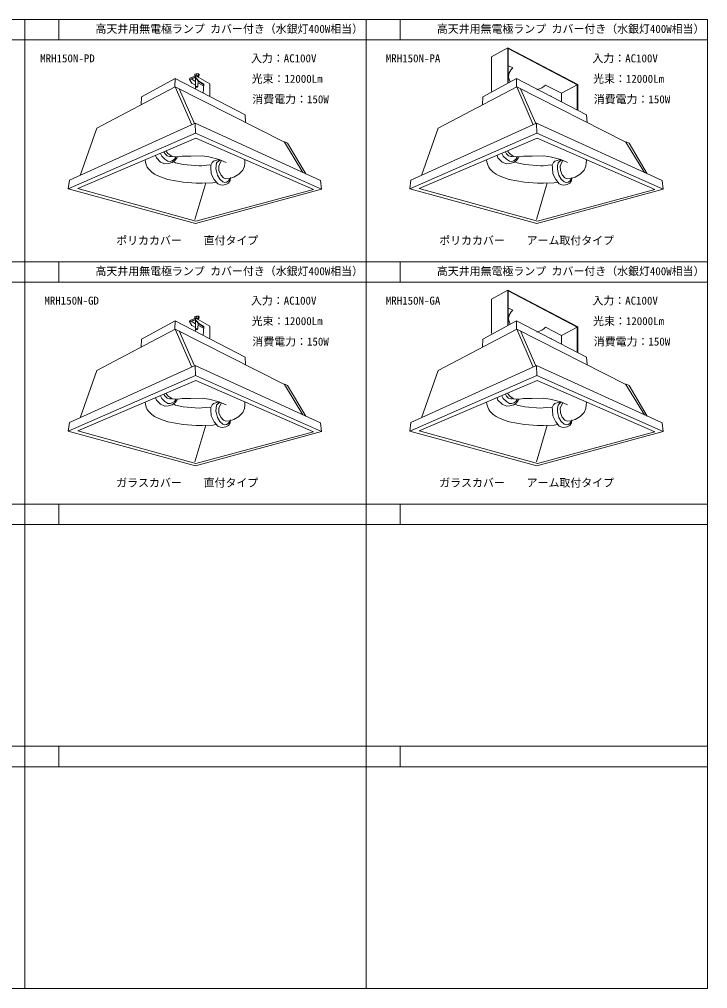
# Model space of a CAD drawing. Units: millimetres, scale not verified. Extents: x -1348 to 1152, y -2025 to -250.
# Drawn here: x -108 to 1152, y -2025 to -250 of the extents above; entities that cross this region are included whole.
import ezdxf
from ezdxf.enums import TextEntityAlignment as Align

# ---------------------------------------------------------------- set-up
doc = ezdxf.new("R2010")
doc.units = ezdxf.units.MM
doc.header["$LTSCALE"] = 7
doc.layers.add('0-0_絵', color=7, linetype='Continuous', lineweight=18)
doc.layers.add('0-2_枠', color=7, linetype='Continuous', lineweight=18)
doc.layers.add('0-1_文字', color=7, linetype='Continuous')
doc.styles.add('ＭＳ ゴシック', font='')
doc.styles.get('ＭＳ ゴシック').set_extended_font_data('MS Gothic')

msp = doc.modelspace()

# ---------------------------------------------------------------- linework, layer by layer
at = {"layer": '0-0_絵', "lineweight": 20}
for p, q in [((756.506, -318.378), (756.506, -381.52)), ((786.506, -302.043), (786.506, -366.547)), ((884.486, -385.054), (914.486, -368.72)), ((914.486, -368.72), (914.486, -416.267)), ((884.486, -385.054), (884.486, -400.637)), ((756.506, -762.128), (756.506, -825.27)), ((786.506, -745.793), (786.506, -810.297)), ((884.486, -828.804), (914.486, -812.47)), ((914.486, -812.47), (914.486, -860.017)), ((884.486, -828.804), (884.486, -844.387))]:
    msp.add_line(p, q, dxfattribs=at)
at = {"layer": '0-0_絵'}
for p, q in [((786.506, -334.007), (795.278, -338.577)), ((216.245, -349.48), (216.069, -352.936)), ((218.267, -352.931), (220.744, -353.927)), ((219.388, -353.446), (219.283, -355.149)), ((220.772, -353.606), (219.283, -355.149)), ((219.806, -349.682), (219.777, -353.538)), ((177.422, -357.882), (176.96, -373.428)), ((203.493, -359.616), (214.427, -355.618)), ((204.156, -357.245), (203.71, -359.537)), ((206.759, -358.735), (214.68, -363.27)), ((214.595, -377.249), (214.307, -370.266)), ((214.342, -355.995), (214.705, -356.408)), ((214.648, -373.056), (214.675, -363.45)), ((214.675, -363.45), (214.852, -357.275)), ((219.194, -362.144), (214.705, -356.408)), ((218.997, -372.869), (219.194, -362.144)), ((219.126, -365.816), (229.331, -371.659)), ((219.283, -355.149), (219.315, -355.735)), ((220.615, -363.68), (229.437, -368.904)), ((229.556, -368.442), (228.692, -384.593)), ((740.591, -391.547), (802.422, -357.882)), ((802.422, -357.882), (801.96, -373.428)), ((802.422, -357.882), (930.401, -424.558)), ((855.359, -369.88), (884.486, -385.054)), ((177.526, -373.131), (208.006, -442.728)), ((184.449, -376.633), (212.808, -440.549)), ((239.871, -390.418), (240.586, -389.986)), ((802.526, -373.131), (833.006, -442.728)), ((809.449, -376.633), (837.808, -440.549)), ((864.871, -390.418), (865.586, -389.986)), ((115.591, -391.547), (115.011, -405.992)), ((740.591, -391.547), (740.011, -405.992)), ((305.401, -424.558), (306.278, -438.275)), ((930.401, -424.558), (931.278, -438.275)), ((3.455, -535.554), (33.802, -448.681)), ((214.616, -458.373), (445.551, -560.484)), ((628.455, -535.554), (658.802, -448.681)), ((839.616, -458.373), (1070.551, -560.484)), ((377.617, -474.37), (411.322, -530.276)), ((383.22, -476.34), (416.296, -532.551)), ((1002.617, -474.37), (1036.322, -530.276)), ((1008.22, -476.34), (1041.296, -532.551)), ((150.344, -495.161), (152.681, -500.103)), ((157.4, -493.423), (157.114, -492.276)), ((775.344, -495.161), (777.681, -500.103)), ((782.4, -493.423), (782.114, -492.276)), ((141.676, -498.855), (143.148, -503.36)), ((170.133, -499.882), (169.361, -500.787)), ((174.742, -510.558), (174.018, -509.751)), ((177.7, -503.33), (178.232, -501.587)), ((180.29, -504.005), (181.082, -501.41)), ((253.64, -507.73), (258.621, -506.763)), ((256.684, -509.091), (259.815, -507.244)), ((259.651, -512.191), (262.311, -508.251)), ((305.176, -508.085), (304.943, -506.543)), ((766.676, -498.855), (768.148, -503.36)), ((795.133, -499.882), (794.361, -500.787)), ((799.742, -510.558), (799.018, -509.751)), ((802.7, -503.33), (803.232, -501.587)), ((805.29, -504.005), (806.082, -501.41)), ((878.64, -507.73), (883.621, -506.763)), ((881.684, -509.091), (884.815, -507.244)), ((884.651, -512.191), (887.311, -508.251)), ((930.176, -508.085), (929.943, -506.543)), ((192.295, -515.573), (221.154, -517.811)), ((221.154, -517.811), (226.142, -517.649)), ((226.142, -517.649), (239.582, -516.187)), ((239.582, -516.187), (242.793, -516.981)), ((817.295, -515.573), (846.154, -517.811)), ((846.154, -517.811), (851.142, -517.649)), ((851.142, -517.649), (864.582, -516.187)), ((864.582, -516.187), (867.793, -516.981)), ((144.45, -535.902), (155.226, -540.176)), ((155.226, -540.176), (164.041, -542.865)), ((213.638, -616.225), (233.543, -549.224)), ((769.45, -535.902), (780.226, -540.176)), ((780.226, -540.176), (789.041, -542.865)), ((838.638, -616.225), (858.543, -549.224)), ((786.506, -777.757), (795.278, -782.327)), ((216.245, -793.23), (216.069, -796.686)), ((218.267, -796.681), (220.744, -797.677)), ((219.388, -797.196), (219.283, -798.899)), ((220.772, -797.356), (219.283, -798.899)), ((219.806, -793.432), (219.777, -797.288)), ((177.422, -801.632), (176.96, -817.178)), ((203.493, -803.366), (214.427, -799.368)), ((204.156, -800.995), (203.71, -803.287)), ((206.759, -802.485), (214.68, -807.02)), ((214.595, -820.999), (214.307, -814.016)), ((214.342, -799.745), (214.705, -800.158)), ((214.648, -816.806), (214.675, -807.2)), ((214.675, -807.2), (214.852, -801.025)), ((219.194, -805.894), (214.705, -800.158)), ((218.997, -816.619), (219.194, -805.894)), ((219.126, -809.566), (229.331, -815.409)), ((219.283, -798.899), (219.315, -799.485)), ((220.615, -807.43), (229.437, -812.654)), ((229.556, -812.192), (228.692, -828.343)), ((740.591, -835.297), (802.422, -801.632)), ((802.422, -801.632), (801.96, -817.178)), ((802.422, -801.632), (930.401, -868.308)), ((855.359, -813.63), (884.486, -828.804)), ((177.526, -816.881), (208.006, -886.478)), ((184.449, -820.383), (212.808, -884.299)), ((239.871, -834.168), (240.586, -833.736)), ((802.526, -816.881), (833.006, -886.478)), ((809.449, -820.383), (837.808, -884.299)), ((864.871, -834.168), (865.586, -833.736)), ((115.591, -835.297), (115.011, -849.742)), ((740.591, -835.297), (740.011, -849.742)), ((305.401, -868.308), (306.278, -882.025)), ((930.401, -868.308), (931.278, -882.025)), ((3.455, -979.304), (33.802, -892.431)), ((214.616, -902.123), (445.551, -1004.234)), ((628.455, -979.304), (658.802, -892.431)), ((839.616, -902.123), (1070.551, -1004.234)), ((377.617, -918.12), (411.322, -974.026)), ((383.22, -920.09), (416.296, -976.301)), ((1002.617, -918.12), (1036.322, -974.026)), ((1008.22, -920.09), (1041.296, -976.301)), ((150.344, -938.911), (152.681, -943.853)), ((157.4, -937.173), (157.114, -936.026)), ((775.344, -938.911), (777.681, -943.853)), ((782.4, -937.173), (782.114, -936.026)), ((141.676, -942.605), (143.148, -947.11)), ((170.133, -943.632), (169.361, -944.537)), ((174.742, -954.308), (174.018, -953.501)), ((177.7, -947.08), (178.232, -945.337)), ((180.29, -947.755), (181.082, -945.16)), ((253.64, -951.48), (258.621, -950.513)), ((256.684, -952.841), (259.815, -950.994)), ((259.651, -955.941), (262.311, -952.001)), ((305.176, -951.835), (304.943, -950.293)), ((766.676, -942.605), (768.148, -947.11)), ((795.133, -943.632), (794.361, -944.537)), ((799.742, -954.308), (799.018, -953.501)), ((802.7, -947.08), (803.232, -945.337)), ((805.29, -947.755), (806.082, -945.16)), ((878.64, -951.48), (883.621, -950.513)), ((881.684, -952.841), (884.815, -950.994)), ((884.651, -955.941), (887.311, -952.001)), ((930.176, -951.835), (929.943, -950.293)), ((192.295, -959.323), (221.154, -961.561)), ((221.154, -961.561), (226.142, -961.399)), ((226.142, -961.399), (239.582, -959.937)), ((239.582, -959.937), (242.793, -960.731)), ((817.295, -959.323), (846.154, -961.561)), ((846.154, -961.561), (851.142, -961.398)), ((851.142, -961.398), (864.582, -959.937)), ((864.582, -959.937), (867.793, -960.731)), ((144.45, -979.652), (155.226, -983.926)), ((155.226, -983.926), (164.041, -986.615)), ((213.638, -1059.975), (233.543, -992.974)), ((769.45, -979.652), (780.226, -983.926)), ((780.226, -983.926), (789.041, -986.615)), ((838.638, -1059.975), (858.543, -992.974))]:
    msp.add_line(p, q, dxfattribs=at)
for points in [[(756.506, -318.378), (786.506, -302.043), (914.486, -368.72)], [(203.777, -359.814), (214.342, -355.995), (214.952, -353.262)], [(240.586, -389.986), (240.977, -368.012), (214.952, -353.262), (204.156, -357.245)], [(213.39, -353.551), (213.539, -350.276), (216.245, -349.48), (219.806, -349.682), (221.03, -350.708), (220.744, -353.927)], [(214.31, -353.256), (213.39, -353.551), (213.951, -353.676)], [(214.31, -353.256), (216.273, -352.899), (218.267, -352.931)], [(115.591, -391.547), (177.422, -357.882), (305.401, -424.558)], [(203.71, -359.537), (208.107, -366.436), (214.44, -370.348)], [(214.427, -355.618), (220.671, -363.032), (229.556, -368.442)], [(214.648, -373.056), (216.063, -372.614), (217.54, -372.425), (218.427, -372.742), (218.997, -372.869)], [(219.194, -362.144), (220.615, -363.68), (220.671, -363.032)], [(33.802, -448.681), (177.526, -373.131), (377.617, -474.37), (378.144, -474.228), (383.22, -476.34)], [(214.648, -373.056), (215.112, -373.838), (217.159, -374.135), (218.236, -373.776), (218.997, -372.869)], [(658.802, -448.681), (802.526, -373.131), (1002.617, -474.37), (1003.144, -474.228), (1008.22, -476.34)], [(-18.255, -560.034), (-16.183, -544.465), (213.994, -440.01), (443.574, -545.029), (445.551, -560.484)], [(-18.255, -560.034), (214.616, -458.373), (213.994, -440.01)], [(606.745, -560.034), (608.817, -544.465), (838.994, -440.01), (1068.574, -545.029), (1070.551, -560.484)], [(606.745, -560.034), (839.616, -458.373), (838.994, -440.01)], [(169.361, -500.787), (166.719, -500.785), (162.628, -499.384), (159.108, -495.859), (157.4, -493.423)], [(160.576, -490.699), (164.236, -495.386), (169.171, -499.259), (171.972, -501.072), (176.661, -501.685), (182.723, -501.308), (190.273, -500.397), (206.142, -499.981), (226.76, -499.683), (239.139, -501.66), (258.2, -506.593), (270.681, -511.626)], [(794.361, -500.787), (791.719, -500.785), (787.628, -499.384), (784.108, -495.859), (782.4, -493.423)], [(785.576, -490.699), (789.236, -495.386), (794.171, -499.259), (796.972, -501.072), (801.661, -501.685), (807.723, -501.308), (815.273, -500.397), (831.142, -499.981), (851.76, -499.683), (864.139, -501.66), (883.2, -506.593), (895.681, -511.626)], [(122.389, -507.074), (122.991, -510.859), (124.442, -516.049), (126.3, -520.28), (128.6, -523.54), (134.375, -529.552), (139.698, -533.254), (144.45, -535.902)], [(143.148, -503.36), (150.758, -510.928), (158.681, -514.456), (165.157, -513.942), (172.048, -511.563), (177.076, -507.889), (180.29, -504.005)], [(152.681, -500.103), (158.739, -505.857), (164.228, -509.331), (168.061, -509.696), (172.154, -508.455), (176.041, -505.505), (177.7, -503.33)], [(174.742, -510.558), (178.202, -512.353), (192.295, -515.573)], [(242.793, -516.981), (245.246, -512.024), (247.63, -509.228), (253.64, -507.73)], [(252.907, -527.895), (252.094, -523.48), (252.302, -517.944), (253.29, -512.647), (256.684, -509.091)], [(252.907, -527.895), (254.989, -534.86), (258.858, -542.455), (264.639, -547.158), (268.408, -548.193), (271.61, -547.834), (274.607, -545.77), (276.83, -543.241), (276.762, -541.341), (269.858, -541.687), (265.883, -539.825), (260.774, -534.296), (257.576, -526.754), (257.427, -518.232), (259.651, -512.191)], [(276.762, -541.341), (284.788, -538.688), (293.685, -532.995), (300.973, -525.639), (304.147, -518.332), (304.994, -512.148), (305.176, -508.085)], [(747.389, -507.074), (747.991, -510.859), (749.442, -516.049), (751.3, -520.28), (753.6, -523.54), (759.375, -529.552), (764.698, -533.254), (769.45, -535.902)], [(768.148, -503.36), (775.758, -510.928), (783.681, -514.456), (790.157, -513.942), (797.048, -511.563), (802.076, -507.889), (805.29, -504.005)], [(777.681, -500.103), (783.739, -505.857), (789.228, -509.331), (793.061, -509.696), (797.154, -508.455), (801.041, -505.505), (802.7, -503.33)], [(799.742, -510.558), (803.202, -512.353), (817.295, -515.573)], [(867.793, -516.981), (870.246, -512.024), (872.63, -509.228), (878.64, -507.73)], [(877.907, -527.895), (877.094, -523.48), (877.302, -517.944), (878.29, -512.647), (881.684, -509.091)], [(877.907, -527.895), (879.989, -534.86), (883.858, -542.455), (889.639, -547.158), (893.408, -548.193), (896.61, -547.834), (899.607, -545.77), (901.83, -543.241), (901.762, -541.341), (894.858, -541.687), (890.883, -539.825), (885.774, -534.296), (882.576, -526.754), (882.427, -518.232), (884.651, -512.191)], [(901.762, -541.341), (909.788, -538.688), (918.685, -532.995), (925.973, -525.639), (929.147, -518.332), (929.994, -512.148), (930.176, -508.085)], [(242.793, -516.981), (242.909, -521.192), (243.472, -532.278), (249.008, -543.005), (255.541, -550.69), (260.409, -552.876), (263.986, -553.393), (269.873, -552.265), (274.812, -549.479), (278.153, -544.955), (278.651, -539.552)], [(867.793, -516.981), (867.909, -521.192), (868.472, -532.278), (874.008, -543.005), (880.541, -550.69), (885.409, -552.876), (888.986, -553.393), (894.873, -552.265), (899.812, -549.479), (903.153, -544.955), (903.651, -539.552)], [(164.041, -542.865), (191.866, -547.855), (215.964, -549.514), (226.541, -549.444), (246.32, -548.822), (252.174, -547.812)], [(789.041, -542.865), (816.866, -547.855), (840.964, -549.514), (851.541, -549.444), (871.32, -548.822), (877.174, -547.812)], [(-18.255, -560.034), (214.555, -623.462), (445.551, -560.484)], [(606.745, -560.034), (839.555, -623.462), (1070.551, -560.484)], [(756.506, -762.128), (786.506, -745.793), (914.486, -812.47)], [(203.777, -803.564), (214.342, -799.745), (214.952, -797.012)], [(240.586, -833.736), (240.977, -811.762), (214.952, -797.012), (204.156, -800.995)], [(213.39, -797.301), (213.539, -794.026), (216.245, -793.23), (219.806, -793.432), (221.03, -794.458), (220.744, -797.677)], [(214.31, -797.006), (213.39, -797.301), (213.951, -797.426)], [(214.31, -797.006), (216.273, -796.649), (218.267, -796.681)], [(115.591, -835.297), (177.422, -801.632), (305.401, -868.308)], [(203.71, -803.287), (208.107, -810.186), (214.44, -814.098)], [(214.427, -799.368), (220.671, -806.782), (229.556, -812.192)], [(214.648, -816.806), (216.063, -816.364), (217.54, -816.175), (218.427, -816.492), (218.997, -816.619)], [(219.194, -805.894), (220.615, -807.43), (220.671, -806.782)], [(33.802, -892.431), (177.526, -816.881), (377.617, -918.12), (378.144, -917.978), (383.22, -920.09)], [(214.648, -816.806), (215.112, -817.588), (217.159, -817.885), (218.236, -817.526), (218.997, -816.619)], [(658.802, -892.431), (802.526, -816.881), (1002.617, -918.12), (1003.144, -917.978), (1008.22, -920.09)], [(-18.255, -1003.784), (-16.183, -988.215), (213.994, -883.76), (443.574, -988.779), (445.551, -1004.234)], [(-18.255, -1003.784), (214.616, -902.123), (213.994, -883.76)], [(606.745, -1003.784), (608.817, -988.215), (838.994, -883.76), (1068.574, -988.779), (1070.551, -1004.234)], [(606.745, -1003.784), (839.616, -902.123), (838.994, -883.76)], [(169.361, -944.537), (166.719, -944.535), (162.628, -943.134), (159.108, -939.609), (157.4, -937.173)], [(160.576, -934.449), (164.236, -939.136), (169.171, -943.009), (171.972, -944.822), (176.661, -945.435), (182.723, -945.058), (190.273, -944.147), (206.142, -943.731), (226.76, -943.433), (239.139, -945.41), (258.2, -950.343), (270.681, -955.376)], [(794.361, -944.537), (791.719, -944.535), (787.628, -943.134), (784.108, -939.609), (782.4, -937.173)], [(785.576, -934.449), (789.236, -939.136), (794.171, -943.009), (796.972, -944.822), (801.661, -945.435), (807.723, -945.058), (815.273, -944.147), (831.142, -943.731), (851.76, -943.433), (864.139, -945.41), (883.2, -950.343), (895.681, -955.376)], [(122.389, -950.824), (122.991, -954.609), (124.442, -959.799), (126.3, -964.03), (128.6, -967.29), (134.375, -973.302), (139.698, -977.004), (144.45, -979.652)], [(143.148, -947.11), (150.758, -954.678), (158.681, -958.206), (165.157, -957.692), (172.048, -955.313), (177.076, -951.639), (180.29, -947.755)], [(152.681, -943.853), (158.739, -949.607), (164.228, -953.081), (168.061, -953.446), (172.154, -952.205), (176.041, -949.255), (177.7, -947.08)], [(174.742, -954.308), (178.202, -956.103), (192.295, -959.323)], [(242.793, -960.731), (245.246, -955.774), (247.63, -952.978), (253.64, -951.48)], [(252.907, -971.645), (252.094, -967.23), (252.302, -961.694), (253.29, -956.397), (256.684, -952.841)], [(252.907, -971.645), (254.989, -978.61), (258.858, -986.205), (264.639, -990.908), (268.408, -991.943), (271.61, -991.584), (274.607, -989.52), (276.83, -986.991), (276.762, -985.091), (269.858, -985.437), (265.883, -983.575), (260.774, -978.046), (257.576, -970.504), (257.427, -961.982), (259.651, -955.941)], [(276.762, -985.091), (284.788, -982.438), (293.685, -976.745), (300.973, -969.389), (304.147, -962.082), (304.994, -955.898), (305.176, -951.835)], [(747.389, -950.824), (747.991, -954.609), (749.442, -959.799), (751.3, -964.03), (753.6, -967.29), (759.375, -973.302), (764.698, -977.004), (769.45, -979.652)], [(768.148, -947.11), (775.758, -954.678), (783.681, -958.206), (790.157, -957.692), (797.048, -955.313), (802.076, -951.639), (805.29, -947.755)], [(777.681, -943.853), (783.739, -949.607), (789.228, -953.081), (793.061, -953.446), (797.154, -952.205), (801.041, -949.255), (802.7, -947.08)], [(799.742, -954.308), (803.202, -956.103), (817.295, -959.323)], [(867.793, -960.731), (870.246, -955.774), (872.63, -952.978), (878.64, -951.48)], [(877.907, -971.645), (877.094, -967.23), (877.302, -961.694), (878.29, -956.397), (881.684, -952.841)], [(877.907, -971.645), (879.989, -978.61), (883.858, -986.205), (889.639, -990.908), (893.408, -991.943), (896.61, -991.584), (899.607, -989.52), (901.83, -986.991), (901.762, -985.091), (894.858, -985.437), (890.883, -983.575), (885.774, -978.046), (882.576, -970.504), (882.427, -961.982), (884.651, -955.941)], [(901.762, -985.091), (909.788, -982.438), (918.685, -976.745), (925.973, -969.389), (929.147, -962.082), (929.994, -955.898), (930.176, -951.835)], [(242.793, -960.731), (242.909, -964.942), (243.472, -976.028), (249.008, -986.755), (255.541, -994.44), (260.409, -996.626), (263.986, -997.143), (269.873, -996.015), (274.812, -993.229), (278.153, -988.705), (278.651, -983.302)], [(867.793, -960.731), (867.909, -964.942), (868.472, -976.028), (874.008, -986.755), (880.541, -994.44), (885.409, -996.626), (888.986, -997.143), (894.873, -996.015), (899.812, -993.229), (903.153, -988.705), (903.651, -983.302)], [(164.041, -986.615), (191.866, -991.605), (215.964, -993.264), (226.541, -993.194), (246.32, -992.572), (252.174, -991.562)], [(789.041, -986.615), (816.866, -991.605), (840.964, -993.264), (851.541, -993.194), (871.32, -992.572), (877.174, -991.561)], [(-18.255, -1003.784), (214.555, -1067.212), (445.551, -1004.234)], [(606.745, -1003.784), (839.555, -1067.212), (1070.551, -1004.234)]]:
    msp.add_lwpolyline(points, dxfattribs=at)
at = {"layer": '0-0_絵', "lineweight": 20}
for points in [[(787.091, -366.604), (787.091, -303.134), (913.496, -369.467), (913.496, -415.751)], [(787.091, -810.354), (787.091, -746.884), (913.496, -813.217), (913.496, -859.501)]]:
    msp.add_lwpolyline(points, dxfattribs=at)
at = {"layer": '0-0_絵'}
for points in [[(-0.895, -559.613), (215.216, -467.516), (430.352, -561.09), (215.367, -619.29)], [(624.105, -559.613), (840.216, -467.516), (1055.352, -561.09), (840.367, -619.29)], [(-0.895, -1003.363), (215.216, -911.266), (430.352, -1004.84), (215.367, -1063.04)], [(624.105, -1003.363), (840.216, -911.266), (1055.352, -1004.84), (840.367, -1063.04)]]:
    msp.add_lwpolyline(points, close=True, dxfattribs=at)
at = {"layer": '0-0_絵', "lineweight": 20}
for centre, start_param, end_param in [((825.318, -354.228), 2.50176155, 3.53405447), ((825.318, -354.228), 5.1023824, 5.6433542), ((825.318, -797.978), 2.50176155, 3.53405447), ((825.318, -797.978), 5.1023824, 5.6433542)]:
    msp.add_ellipse(centre, major_axis=(37.448, 0), ratio=0.7, start_param=start_param, end_param=end_param, dxfattribs=at)
at = {"layer": '0-2_枠'}
for p, q in [((-97.945, -2024.712), (-97.945, -249.712)), ((-35.445, -249.712), (-35.445, -287.212)), ((527.055, -249.712), (527.055, -2024.712)), ((589.555, -287.212), (589.555, -249.712)), ((-1347.945, -287.212), (1152.055, -287.212)), ((1152.055, -693.462), (-1347.945, -693.462)), ((-35.445, -693.462), (-35.445, -730.962)), ((589.555, -693.462), (589.555, -730.962)), ((-1347.945, -730.962), (1152.055, -730.962)), ((1152.055, -1137.212), (-1347.945, -1137.212)), ((-35.445, -1174.712), (-35.445, -1137.212)), ((589.555, -1137.212), (589.555, -1174.712)), ((-1347.945, -1174.712), (1152.055, -1174.712)), ((1152.055, -1580.962), (-1347.945, -1580.962)), ((-35.445, -1618.462), (-35.445, -1580.962)), ((589.555, -1580.962), (589.555, -1618.462)), ((-1347.945, -1618.462), (1152.055, -1618.462)), ((-1347.945, -2024.712), (1152.055, -2024.712))]:
    msp.add_line(p, q, dxfattribs=at)
msp.add_lwpolyline([(1152.055, -2024.712), (1152.055, -249.712), (-1347.945, -249.712)], dxfattribs=at)

# ---------------------------------------------------------------- texts
at = {"layer": '0-1_文字', "style": 'ＭＳ ゴシック'}
for s, p in [('高天井用無電極ランプ カバー付き（水銀灯400W相当）', (31.513, -278.892)), ('高天井用無電極ランプ カバー付き（水銀灯400W相当）', (656.513, -278.892)), ('MRH150N-PD', (-69.648, -332.771)), ('入力：AC100V', (316.166, -332.771)), ('MRH150N-PA', (563.04, -332.771)), ('入力：AC100V', (941.166, -332.771)), ('光束：12000Lm', (317.447, -370.271)), ('光束：12000Lm', (942.447, -370.271)), ('消費電力：150W', (318.729, -407.771)), ('消費電力：150W', (943.729, -407.771)), ('ポリカカバー\u3000\u3000直付タイプ', (69.555, -666.382)), ('ポリカカバー\u3000\u3000アーム取付タイプ', (660.805, -666.382)), ('高天井用無電極ランプ カバー付き（水銀灯400W相当）', (31.513, -722.642)), ('高天井用無電極ランプ カバー付き（水銀灯400W相当）', (656.513, -722.642)), ('MRH150N-GD', (-61.96, -776.521)), ('入力：AC100V', (316.166, -776.521)), ('MRH150N-GA', (563.04, -776.521)), ('入力：AC100V', (941.166, -776.521)), ('光束：12000Lm', (317.447, -814.021)), ('光束：12000Lm', (942.447, -814.021)), ('消費電力：150W', (318.729, -851.521)), ('消費電力：150W', (943.729, -851.521)), ('ガラスカバー\u3000\u3000直付タイプ', (69.555, -1110.132)), ('ガラスカバー\u3000\u3000アーム取付タイプ', (660.805, -1110.132))]:
    msp.add_text(s, height=14.66, dxfattribs=at).set_placement(p, align=Align.BOTTOM_LEFT)

doc.saveas('drawing.dxf')
